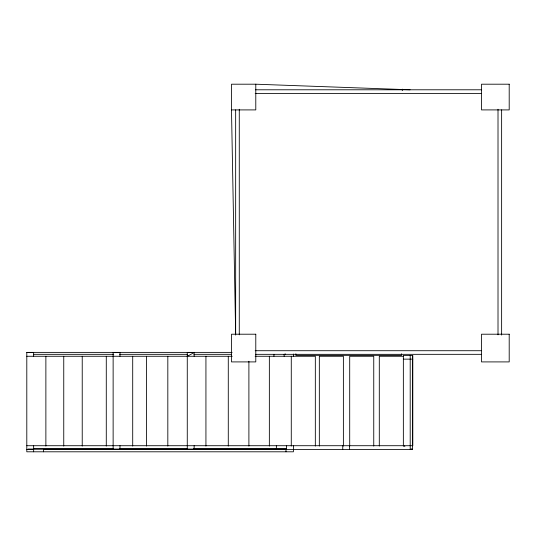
<?xml version="1.0" encoding="UTF-8"?>
<svg xmlns="http://www.w3.org/2000/svg" width="536" height="536" viewBox="0 0 536 536"><rect width="100%" height="100%" fill="white"/><g stroke="black" fill="none" stroke-linecap="round" stroke-linejoin="round"><path stroke-width="0.8" d="M187.272 356.273L194.126 352.588L194.126 356.273M285.675 354.041L284.127 354.33L284.127 356.273M410.08 89.787L255.786 84.199L231.492 84.199L231.492 109.907L235.659 334.209M255.518 89.787L481.656 89.787M255.183 93.398L481.268 93.398M231.492 109.907L255.786 109.907L255.786 84.199M255.183 350.718L481.268 350.718M232.128 352.38L26.8 352.38L26.8 451.801L293.4 451.801L293.4 445.711M26.8 352.588L33.647 352.588L33.647 356.273M194.126 352.588L187.272 352.588L187.272 449.396M33.614 354.33L113.766 354.33M119.615 354.33L187.285 354.33M193.918 354.33L231.492 354.33M255.632 354.33L481.556 354.33M26.8 356.273L232.222 356.273M255.136 356.273L315.329 356.273L315.329 446.066M403.353 356.273L379.3 356.273L379.3 446.066M403.353 359.147L412.794 359.147M26.8 445.711L412.794 445.711L412.794 355.469L403.353 355.469L403.353 446.066M33.601 448.84L113.29 448.84M119.823 448.84L187.634 448.84M193.489 448.84L286.552 448.84M28.073 449.027L286.552 449.027M26.8 449.396L33.647 449.396M412.606 355.469L412.606 449.396L43.429 449.396L43.429 451.801M403.353 445.711L404.894 446.327M411.065 448.779L412.606 449.396M501.629 109.873L501.629 335.074M498.011 109.27L498.011 334.839M410.201 355.469L410.201 449.396M402.295 89.144L402.295 90.591M401.591 353.8L401.591 355.341L295.879 355.341L295.879 353.8M373.753 446.066L373.753 356.273L349.707 356.273L349.707 446.059M349.613 445.711L349.613 449.396M343.382 446.059L343.382 356.273L319.335 356.273L319.335 446.066M342.759 445.711L342.759 449.396M293.4 354.062L293.4 356.273M291.276 356.273L291.276 446.066M286.552 445.711L286.552 449.396M285.983 449.396L285.983 451.801M276.368 445.711L276.368 448.84M273.943 354.33L273.943 356.273M269.353 356.273L269.353 446.066M248.898 361.257L248.898 446.066M239.277 109.27L239.277 334.839M235.659 109.873L235.659 335.074M228.282 356.273L228.282 446.066M205.931 356.273L205.931 446.066M194.126 445.711L194.126 449.396M167.822 356.273L167.822 446.066M146.583 356.273L146.583 446.066M132.707 356.273L132.707 446.066M119.984 356.273L119.984 352.588L113.13 352.588L113.13 449.396M119.984 445.711L119.984 449.396M106.282 356.273L106.282 446.066M82.229 356.273L82.229 446.066M63.751 356.273L63.751 446.066M45.875 356.273L45.875 446.066M33.647 445.711L33.647 451.801M509.2 84.199L481.502 84.199L481.502 109.907L509.2 109.907L509.2 84.199M255.786 334.209L231.492 334.209L231.492 361.907L255.786 361.907L255.786 334.209M509.2 334.209L481.502 334.209L481.502 361.907L509.2 361.907L509.2 334.209"/></g></svg>
